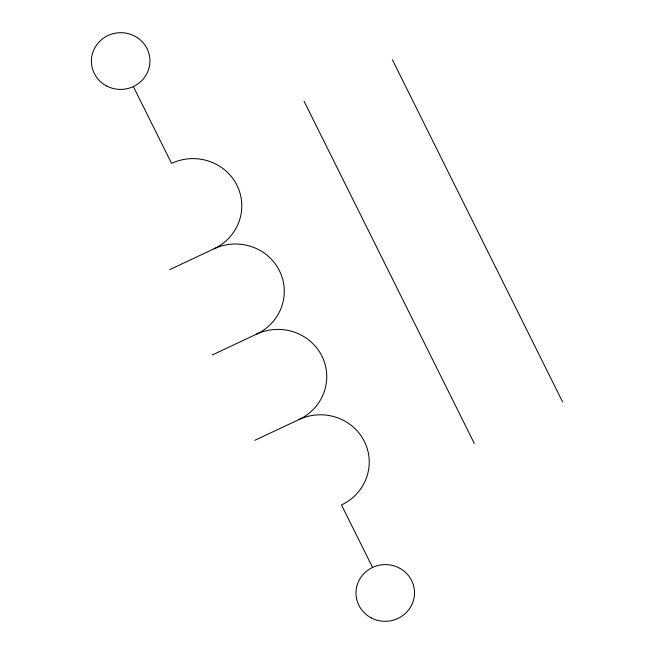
<?xml version="1.0" encoding="UTF-8"?>
<svg xmlns="http://www.w3.org/2000/svg" width="654" height="654" viewBox="0 0 654 654"><rect width="100%" height="100%" fill="white"/><g stroke="black" fill="none" stroke-linecap="round" stroke-linejoin="round"><path stroke-width="0.98" d="M169.901 269.53L214.054 248.782A49.001 47.464 -3.6 0 1 279.446 270.731A49.001 47.464 -3.6 0 1 256.523 334.169L212.37 354.918M254.847 440.305L299.001 419.557A49.001 47.464 -3.6 0 1 364.392 441.507A49.001 47.464 -3.6 0 1 341.478 504.945M392.343 59.669L562.595 401.932M304.036 101.157L474.289 443.42M133.351 86.549L171.577 163.394A49.001 47.464 -3.6 0 1 236.969 185.344A49.001 47.464 -3.6 0 1 214.054 248.782M341.829 505.665L372.567 567.451M256.523 334.169A49.001 47.464 -3.6 0 1 321.915 356.119A49.001 47.464 -3.6 0 1 299.001 419.557M371.129 617.842A29.266 28.351 -3.6 0 0 414.513 592.279A29.266 28.351 -3.6 0 0 370.115 568.743A29.266 28.351 -3.6 0 0 371.129 617.842M106.537 85.936A29.266 28.351 -3.6 0 0 149.93 60.364A29.266 28.351 -3.6 0 0 105.531 36.837A29.266 28.351 -3.6 0 0 106.537 85.936"/></g></svg>
